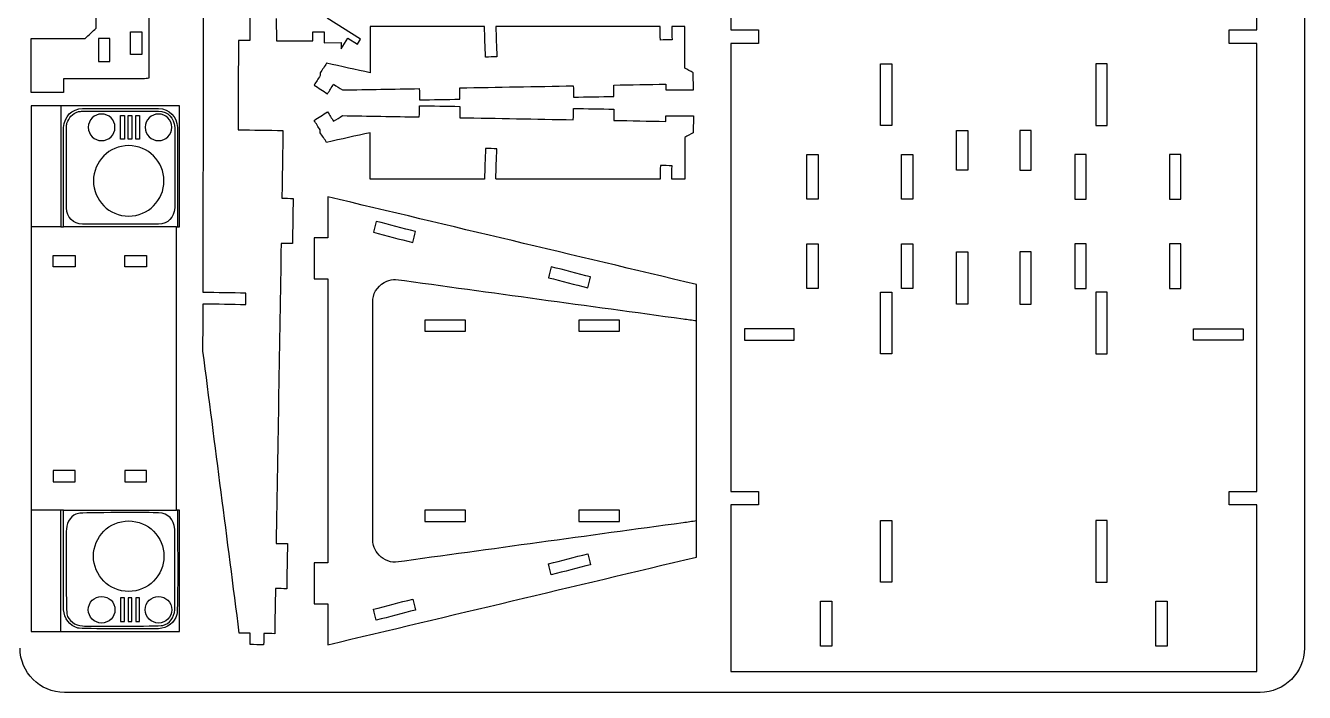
# Model space of a CAD drawing. Extents: x 280 to 860, y 22 to 902.
# Drawn here: x 571.6 to 860.3, y 22.3 to 172.9 of the extents above; entities that cross this region are included whole.
import ezdxf

# ---------------------------------------------------------------- set-up
doc = ezdxf.new("R2010")
doc.units = 0
doc.layers.get('0').update_dxf_attribs({"linetype": 'CONTINUOUS'})

msp = doc.modelspace()

# ---------------------------------------------------------------- linework, layer by layer
at = {"color": 175}
for p, q in [((860.305915, 452.300344), (860.305915, 32.300344)), ((850.305915, 22.300344), (580.305915, 22.300344))]:
    msp.add_line(p, q, dxfattribs=at)
at = {"color": 3}
for p, q in [((628.152358, 174.479554), (628.179058, 169.412554)), ((647.176058, 169.844554), (639.652258, 174.540654)), ((636.402458, 171.473154), (638.952658, 171.486754)), ((636.412958, 169.458554), (636.402458, 171.473154)), ((638.952658, 171.486754), (638.965758, 169.012754)), ((720.369015, 172.675544), (717.447115, 172.670444)), ((628.179058, 169.412554), (636.412958, 169.458554)), ((638.965758, 169.012754), (642.771658, 169.030754)), ((642.771658, 169.030754), (642.778258, 167.614354)), ((642.778258, 167.614354), (644.305758, 170.062254)), ((644.305758, 170.062254), (646.469358, 168.712154)), ((646.469358, 168.712154), (647.176058, 169.844554)), ((722.343815, 158.360944), (722.316815, 162.214844)), ((572.796215, 154.791344), (572.795515, 36.084444)), ((606.337315, 154.790944), (572.796215, 154.791344)), ((722.343815, 152.530844), (722.316815, 148.676944)), ((720.369015, 138.216244), (717.447115, 138.221344)), ((605.640315, 127.408744), (606.337315, 127.408744)), ((606.336915, 63.466244), (605.639815, 63.466344)), ((572.795515, 36.084444), (606.336515, 36.084144))]:
    msp.add_line(p, q, dxfattribs=at)
at = {"color": 1}
msp.add_line((580.147715, 40.979544), (580.148015, 63.466544), dxfattribs=at)
at = {"color": 3}
for points in [[(611.632415, 112.619444), (611.767015, 177.376044), (611.901815, 242.132744), (612.036315, 306.889344)], [(599.356215, 273.237044), (599.356015, 235.819644), (599.355815, 198.402344), (599.355615, 160.985044)], [(730.823315, 188.004844), (730.823315, 182.642444), (730.823315, 177.279944), (730.823315, 171.917544)], [(849.530515, 171.917744), (849.530515, 177.212144), (849.530415, 182.506644), (849.530415, 187.801144)], [(622.180915, 183.391144), (622.171315, 178.752644), (622.161615, 174.114044), (622.152015, 169.475644)], [(587.480915, 172.310544), (587.480915, 174.915044), (587.480915, 177.519644), (587.480915, 180.124144)], [(585.033415, 169.995444), (585.849215, 170.767144), (586.665015, 171.538844), (587.480915, 172.310544)], [(674.896815, 172.665544), (666.392815, 172.663644), (657.888715, 172.661744), (649.384615, 172.659944)], [(649.384615, 172.659944), (649.385515, 169.172844), (649.386215, 165.685644), (649.387015, 162.198644)], [(675.151615, 172.675144), (675.066715, 172.671944), (674.981815, 172.668744), (674.896815, 172.665544)], [(675.414015, 165.746444), (675.326515, 168.056044), (675.239115, 170.365544), (675.151615, 172.675144)], [(677.976915, 172.666244), (677.892015, 172.663244), (677.807115, 172.660244), (677.722115, 172.657244)], [(677.722115, 172.657244), (677.802115, 170.385944), (677.881915, 168.114844), (677.961815, 165.843544)], [(714.606215, 172.674344), (702.396515, 172.671544), (690.186615, 172.668944), (677.976915, 172.666244)], [(714.825415, 172.678844), (714.752415, 172.677344), (714.679215, 172.675744), (714.606215, 172.674344)], [(714.888715, 169.618744), (714.867615, 170.638844), (714.846515, 171.658744), (714.825415, 172.678844)], [(717.447115, 172.670444), (717.467715, 171.671344), (717.488515, 170.672144), (717.509115, 169.672944)], [(720.371015, 163.288344), (720.370315, 166.417444), (720.369715, 169.546544), (720.369015, 172.675544)], [(730.823315, 171.917544), (732.895615, 171.917544), (734.967815, 171.917544), (737.040115, 171.917544)], [(737.040115, 171.917544), (737.040115, 170.897744), (737.040115, 169.877844), (737.040115, 168.858044)], [(843.312615, 171.917644), (845.385215, 171.917644), (847.457815, 171.917744), (849.530515, 171.917744)], [(843.312615, 168.858144), (843.312615, 169.877944), (843.312615, 170.897744), (843.312615, 171.917644)], [(572.795515, 157.757644), (572.795515, 161.836944), (572.795615, 165.916244), (572.795615, 169.995544)], [(572.795615, 169.995544), (576.874915, 169.995544), (580.954115, 169.995444), (585.033415, 169.995444)], [(619.602515, 169.480944), (619.587115, 162.772544), (619.571815, 156.064344), (619.556615, 149.356044)], [(622.152015, 169.475644), (621.302215, 169.477344), (620.452415, 169.479144), (619.602515, 169.480944)], [(717.509115, 169.672944), (716.635615, 169.654844), (715.762215, 169.636744), (714.888715, 169.618744)], [(737.040115, 168.858044), (734.967815, 168.858044), (732.895615, 168.858044), (730.823315, 168.858044)], [(730.823315, 168.858044), (730.823315, 135.140144), (730.823315, 101.422044), (730.823315, 67.704144)], [(849.530515, 168.858244), (847.457815, 168.858244), (845.385215, 168.858144), (843.312615, 168.858144)], [(849.530615, 67.704244), (849.530515, 101.422244), (849.530515, 135.140244), (849.530515, 168.858244)], [(677.961815, 165.843544), (677.112515, 165.811144), (676.263315, 165.778744), (675.414015, 165.746444)], [(639.528215, 164.384944), (639.040815, 163.655344), (638.553415, 162.925844), (638.066015, 162.196244)], [(638.066015, 162.196244), (638.066015, 161.987744), (638.066115, 161.779144), (638.066115, 161.570644)], [(649.387015, 162.198644), (646.100815, 162.927344), (642.814515, 163.656144), (639.528215, 164.384944)], [(722.316815, 162.214844), (721.668215, 162.572644), (721.019615, 162.930544), (720.371015, 163.288344)], [(598.129115, 160.817244), (592.132215, 160.817244), (586.135415, 160.817144), (580.138515, 160.817144)], [(580.138515, 160.817144), (580.138515, 159.797344), (580.138515, 158.777544), (580.138515, 157.757644)], [(599.355615, 160.985044), (598.946715, 160.929044), (598.538015, 160.873144), (598.129115, 160.817244)], [(638.066115, 161.570644), (637.607415, 160.855144), (637.148715, 160.139844), (636.690115, 159.424344)], [(636.690115, 159.424344), (637.702015, 158.775544), (638.714015, 158.126744), (639.725915, 157.478044)], [(639.725915, 157.478044), (640.184615, 158.193444), (640.643315, 158.908844), (641.101915, 159.624344)], [(641.101915, 159.624344), (641.770515, 159.195744), (642.439015, 158.767144), (643.107515, 158.338544)], [(669.575515, 158.810844), (678.124815, 158.964744), (686.674015, 159.118544), (695.223215, 159.272444)], [(695.223215, 159.272444), (695.238315, 158.422744), (695.253315, 157.572944), (695.268315, 156.723244)], [(704.345815, 159.433644), (708.265715, 159.502444), (712.185715, 159.571444), (716.105615, 159.640244)], [(704.390815, 156.884444), (704.375815, 157.734144), (704.360815, 158.583944), (704.345815, 159.433644)], [(716.105615, 159.640244), (716.113715, 159.213344), (716.121815, 158.786444), (716.129815, 158.359544)], [(580.138515, 157.757644), (577.690915, 157.757644), (575.243215, 157.757644), (572.795515, 157.757644)], [(643.107515, 158.338544), (648.889415, 158.442244), (654.671115, 158.545944), (660.453015, 158.649644)], [(660.453015, 158.649644), (660.468015, 157.799944), (660.483015, 156.950144), (660.498015, 156.100444)], [(660.498015, 156.100444), (663.538815, 156.154244), (666.579715, 156.207944), (669.620615, 156.261744)], [(669.620615, 156.261744), (669.605515, 157.111444), (669.590515, 157.961144), (669.575515, 158.810844)], [(695.268315, 156.723244), (698.309215, 156.777044), (701.350015, 156.830644), (704.390815, 156.884444)], [(716.129815, 158.359544), (718.201215, 158.359944), (720.272515, 158.360444), (722.343815, 158.360944)], [(606.337315, 127.408744), (606.337315, 136.536144), (606.337315, 145.663544), (606.337315, 154.790944)], [(636.690115, 151.467444), (637.702015, 152.116244), (638.714015, 152.765044), (639.725915, 153.413744)], [(639.725915, 153.413744), (640.184615, 152.698344), (640.643315, 151.982944), (641.101915, 151.267444)], [(660.453015, 152.242144), (660.468015, 153.091844), (660.483015, 153.941644), (660.498015, 154.791344)], [(660.498015, 154.791344), (663.538815, 154.737544), (666.579715, 154.683844), (669.620615, 154.630044)], [(669.620615, 154.630044), (669.605515, 153.780344), (669.590515, 152.930644), (669.575515, 152.080944)], [(695.223215, 151.619344), (695.238315, 152.469044), (695.253315, 153.318844), (695.268315, 154.168544)], [(695.268315, 154.168544), (698.309215, 154.114744), (701.350015, 154.061144), (704.390815, 154.007344)], [(704.390815, 154.007344), (704.375815, 153.157644), (704.360815, 152.307844), (704.345815, 151.458144)], [(638.066115, 149.321144), (637.607415, 150.036644), (637.148715, 150.751944), (636.690115, 151.467444)], [(641.101915, 151.267444), (641.770515, 151.696044), (642.439015, 152.124644), (643.107515, 152.553244)], [(643.107515, 152.553244), (648.889415, 152.449544), (654.671115, 152.345844), (660.453015, 152.242144)], [(669.575515, 152.080944), (678.124815, 151.927044), (686.674015, 151.773244), (695.223215, 151.619344)], [(704.345815, 151.458144), (708.265715, 151.389344), (712.185715, 151.320344), (716.105615, 151.251544)], [(716.105615, 151.251544), (716.113715, 151.678444), (716.121815, 152.105344), (716.129815, 152.532244)], [(716.129815, 152.532244), (718.201215, 152.531844), (720.272515, 152.531344), (722.343815, 152.530844)], [(619.556615, 149.356044), (622.929315, 149.300344), (626.302015, 149.244744), (629.674715, 149.189044)], [(629.674715, 149.189044), (629.590415, 144.090644), (629.506215, 138.992144), (629.421915, 133.893744)], [(638.066015, 148.695544), (638.066015, 148.904044), (638.066115, 149.112644), (638.066115, 149.321144)], [(639.528215, 146.506844), (639.040815, 147.236444), (638.553415, 147.965944), (638.066015, 148.695544)], [(649.387015, 148.693144), (646.100815, 147.964444), (642.814515, 147.235644), (639.528215, 146.506844)], [(649.384615, 138.231844), (649.385515, 141.718944), (649.386215, 145.206144), (649.387015, 148.693144)], [(720.371015, 147.603444), (720.370315, 144.474344), (720.369715, 141.345244), (720.369015, 138.216244)], [(722.316815, 148.676944), (721.668215, 148.319144), (721.019615, 147.961244), (720.371015, 147.603444)], [(675.414015, 145.145344), (675.326515, 142.835744), (675.239115, 140.526244), (675.151615, 138.216644)], [(677.961815, 145.048244), (677.112515, 145.080644), (676.263315, 145.113044), (675.414015, 145.145344)], [(677.722115, 138.234544), (677.802115, 140.505844), (677.881915, 142.776944), (677.961815, 145.048244)], [(714.888715, 141.273044), (714.867615, 140.252944), (714.846515, 139.233044), (714.825415, 138.212944)], [(717.509115, 141.218844), (716.635615, 141.236944), (715.762215, 141.255044), (714.888715, 141.273044)], [(717.447115, 138.221344), (717.467715, 139.220444), (717.488515, 140.219644), (717.509115, 141.218844)], [(674.896815, 138.226244), (666.392815, 138.228144), (657.888715, 138.230044), (649.384615, 138.231844)], [(675.151615, 138.216644), (675.066715, 138.219844), (674.981815, 138.223044), (674.896815, 138.226244)], [(677.976915, 138.225544), (677.892015, 138.228544), (677.807115, 138.231544), (677.722115, 138.234544)], [(714.606215, 138.217444), (702.396515, 138.220244), (690.186615, 138.222844), (677.976915, 138.225544)], [(714.825415, 138.212944), (714.752415, 138.214444), (714.679215, 138.216044), (714.606215, 138.217444)], [(629.421915, 133.893744), (630.271715, 133.879644), (631.121415, 133.865644), (631.971215, 133.851644)], [(631.971215, 133.851644), (631.915015, 130.452644), (631.858815, 127.053744), (631.802715, 123.654844)], [(723.019415, 114.408544), (695.269915, 121.010044), (667.520315, 127.611544), (639.770815, 134.213044)], [(639.770815, 134.213044), (639.770815, 131.122144), (639.770815, 128.031244), (639.770815, 124.940344)], [(605.639815, 63.466344), (605.640015, 84.780444), (605.640115, 106.094644), (605.640315, 127.408744)], [(639.770815, 124.940344), (638.743915, 124.940344), (637.716915, 124.940344), (636.690115, 124.940344)], [(636.690115, 124.940344), (636.690115, 121.849344), (636.690115, 118.758444), (636.690115, 115.667544)], [(629.253415, 123.696944), (628.880315, 101.116044), (628.507015, 78.535244), (628.133815, 55.954444)], [(631.802715, 123.654844), (630.952915, 123.668844), (630.103215, 123.682844), (629.253415, 123.696944)], [(636.690115, 115.667544), (637.716915, 115.667544), (638.743915, 115.667544), (639.770815, 115.667544)], [(639.770815, 115.667544), (639.770815, 94.310844), (639.770815, 72.954044), (639.770815, 51.597344)], [(621.307615, 112.459744), (618.082515, 112.513044), (614.857515, 112.566244), (611.632415, 112.619444)], [(723.019415, 52.856344), (723.019415, 73.373744), (723.019415, 93.891144), (723.019415, 114.408544)], [(611.604915, 99.362044), (611.612215, 102.931144), (611.619715, 106.500444), (611.627115, 110.069644)], [(611.627115, 110.069644), (614.839915, 110.016544), (618.052715, 109.963544), (621.265515, 109.910544)], [(621.265515, 109.910544), (621.279515, 110.760344), (621.293515, 111.610044), (621.307615, 112.459744)], [(619.805815, 35.692744), (617.072215, 56.915744), (614.338515, 78.138844), (611.604915, 99.362044)], [(730.823315, 67.704144), (732.895915, 67.704244), (734.968615, 67.704244), (737.041215, 67.704344)], [(737.041215, 67.704344), (737.041215, 66.684544), (737.041215, 65.664644), (737.041215, 64.644844)], [(843.312715, 64.644944), (843.312715, 65.664744), (843.312715, 66.684544), (843.312715, 67.704444)], [(843.312715, 67.704444), (845.385415, 67.704344), (847.458015, 67.704344), (849.530615, 67.704244)], [(737.041215, 64.644844), (734.968615, 64.644744), (732.895915, 64.644744), (730.823315, 64.644644)], [(730.823315, 64.644644), (730.823315, 52.113844), (730.823315, 39.582844), (730.823315, 27.051944)], [(849.530515, 64.644744), (847.457915, 64.644844), (845.385315, 64.644844), (843.312715, 64.644944)], [(849.530515, 27.052144), (849.530515, 39.583044), (849.530515, 52.113844), (849.530515, 64.644744)], [(606.336515, 36.084144), (606.336715, 45.211544), (606.336815, 54.338844), (606.336915, 63.466244)], [(628.133815, 55.954444), (628.983615, 55.940444), (629.833315, 55.926444), (630.683015, 55.912344)], [(630.683015, 55.912344), (630.626815, 52.513444), (630.570715, 49.114444), (630.514415, 45.715444)], [(639.770815, 33.051944), (667.520315, 39.653444), (695.269915, 46.254844), (723.019415, 52.856344)], [(639.770815, 51.597344), (638.743915, 51.597344), (637.716915, 51.597344), (636.690115, 51.597344)], [(636.690115, 51.597344), (636.690115, 48.506344), (636.690115, 45.415444), (636.690115, 42.324544)], [(627.965215, 45.757544), (627.909115, 42.358644), (627.852915, 38.959644), (627.796815, 35.560744)], [(630.514415, 45.715444), (629.664715, 45.729444), (628.815015, 45.743544), (627.965215, 45.757544)], [(636.690115, 42.324544), (637.716915, 42.324544), (638.743915, 42.324544), (639.770815, 42.324544)], [(639.770815, 42.324544), (639.770815, 39.233644), (639.770815, 36.142844), (639.770815, 33.051944)], [(622.290515, 35.651644), (621.462315, 35.665344), (620.634115, 35.679044), (619.805815, 35.692744)], [(622.248415, 33.102444), (622.262415, 33.952244), (622.276415, 34.801844), (622.290515, 35.651644)], [(625.349515, 35.601144), (625.335515, 34.751344), (625.321515, 33.901644), (625.307415, 33.051944)], [(627.796815, 35.560744), (626.981015, 35.574244), (626.165315, 35.587644), (625.349515, 35.601144)], [(625.307415, 33.051944), (624.287815, 33.068744), (623.268015, 33.085544), (622.248415, 33.102444)], [(730.823315, 27.051944), (770.392315, 27.052044), (809.961415, 27.052044), (849.530515, 27.052144)]]:
    msp.add_open_spline(points, degree=3, dxfattribs=at)
at = {"color": 250}
for points in [[(595.268215, 166.351844), (595.268215, 168.051544), (595.268215, 169.751244), (595.268215, 171.450944)], [(595.268215, 171.450944), (596.118015, 171.450944), (596.967815, 171.450944), (597.817715, 171.450944)], [(597.817715, 171.450944), (597.817715, 169.751244), (597.817615, 168.051544), (597.817615, 166.351844)], [(590.562315, 169.995344), (589.708815, 169.995644), (588.855315, 169.996144), (588.001815, 169.996544)], [(588.001815, 169.996544), (588.005415, 168.262744), (588.009115, 166.529144), (588.012715, 164.795344)], [(590.562315, 164.794244), (590.562315, 166.527944), (590.562315, 168.261644), (590.562315, 169.995344)], [(588.012715, 164.795344), (588.862615, 164.795044), (589.712415, 164.794644), (590.562315, 164.794244)], [(597.817615, 166.351844), (596.967815, 166.351844), (596.117915, 166.351844), (595.268215, 166.351844)], [(764.608215, 164.219344), (765.464515, 164.219344), (766.320815, 164.219444), (767.177115, 164.219444)], [(764.608215, 150.303644), (764.608215, 154.942144), (764.608215, 159.580844), (764.608215, 164.219344)], [(767.177115, 164.219444), (767.177115, 159.580844), (767.177115, 154.942244), (767.177115, 150.303744)], [(813.175815, 164.219444), (813.175815, 159.580844), (813.175915, 154.942344), (813.175915, 150.303844)], [(815.744715, 164.219444), (814.888415, 164.219444), (814.032115, 164.219444), (813.175815, 164.219444)], [(815.744815, 150.303644), (815.744815, 154.942244), (815.744715, 159.580844), (815.744715, 164.219444)], [(588.726515, 152.909144), (587.066115, 152.909144), (585.720115, 151.563144), (585.720115, 149.902744)], [(591.732915, 149.902744), (591.732915, 151.563144), (590.386915, 152.909144), (588.726515, 152.909144)], [(592.998115, 147.203644), (592.998115, 148.998444), (592.998115, 150.793444), (592.998115, 152.588244)], [(592.998115, 152.588244), (593.283715, 152.588244), (593.569215, 152.588244), (593.854815, 152.588244)], [(593.854815, 152.588244), (593.854815, 150.793444), (593.854715, 148.998444), (593.854715, 147.203644)], [(594.711415, 152.588244), (594.997015, 152.588244), (595.282615, 152.588244), (595.568115, 152.588244)], [(594.711415, 147.203644), (594.711415, 148.998444), (594.711415, 150.793444), (594.711415, 152.588244)], [(595.568115, 152.588244), (595.568115, 150.793444), (595.568015, 148.998444), (595.568015, 147.203644)], [(596.424715, 147.203644), (596.424715, 148.998444), (596.424815, 150.793444), (596.424815, 152.588244)], [(596.424815, 152.588244), (596.710315, 152.588244), (596.995815, 152.588244), (597.281315, 152.588244)], [(597.281315, 152.588244), (597.281315, 150.793444), (597.281315, 148.998444), (597.281315, 147.203644)], [(601.569815, 152.909144), (599.909415, 152.909144), (598.563415, 151.563144), (598.563415, 149.902744)], [(604.576215, 149.902744), (604.576215, 151.563144), (603.230215, 152.909144), (601.569815, 152.909144)], [(767.177115, 150.303744), (766.320815, 150.303744), (765.464515, 150.303644), (764.608215, 150.303644)], [(813.175915, 150.303844), (814.032215, 150.303744), (814.888515, 150.303744), (815.744815, 150.303644)], [(585.720115, 149.902744), (585.720115, 148.242344), (587.066115, 146.896344), (588.726515, 146.896344)], [(588.726515, 146.896344), (590.386915, 146.896344), (591.732915, 148.242344), (591.732915, 149.902744)], [(598.563415, 149.902744), (598.563415, 148.242344), (599.909415, 146.896344), (601.569815, 146.896344)], [(601.569815, 146.896344), (603.230215, 146.896344), (604.576215, 148.242344), (604.576215, 149.902744)], [(781.779215, 149.181644), (782.629015, 149.181644), (783.478915, 149.181644), (784.328615, 149.181644)], [(781.779215, 140.240644), (781.779215, 143.221044), (781.779215, 146.201344), (781.779215, 149.181644)], [(784.328615, 149.181644), (784.328615, 146.201344), (784.328615, 143.221044), (784.328615, 140.240644)], [(798.574815, 149.181644), (797.725015, 149.181644), (796.875215, 149.181644), (796.025315, 149.181644)], [(796.025315, 149.181644), (796.025315, 146.201344), (796.025415, 143.221044), (796.025415, 140.240644)], [(798.574815, 140.240644), (798.574815, 143.221044), (798.574815, 146.201344), (798.574815, 149.181644)], [(594.833815, 145.765644), (590.440615, 145.765644), (586.879315, 142.204344), (586.879315, 137.811144)], [(593.854715, 147.203644), (593.569115, 147.203644), (593.283715, 147.203644), (592.998115, 147.203644)], [(595.568015, 147.203644), (595.282515, 147.203644), (594.996915, 147.203644), (594.711415, 147.203644)], [(602.788315, 137.811144), (602.788315, 142.204344), (599.227015, 145.765644), (594.833815, 145.765644)], [(597.281315, 147.203644), (596.995815, 147.203644), (596.710215, 147.203644), (596.424715, 147.203644)], [(747.944415, 143.773344), (748.794215, 143.773544), (749.644015, 143.773744), (750.493815, 143.773944)], [(747.944515, 133.690944), (747.944515, 137.051744), (747.944415, 140.412544), (747.944415, 143.773344)], [(750.493815, 143.773944), (750.493815, 140.412944), (750.493915, 137.051944), (750.493915, 133.690944)], [(769.360715, 143.773344), (770.210515, 143.773544), (771.060315, 143.773744), (771.910115, 143.773944)], [(769.360715, 133.690944), (769.360715, 137.051744), (769.360715, 140.412544), (769.360715, 143.773344)], [(771.910115, 143.773944), (771.910115, 140.412944), (771.910215, 137.051944), (771.910215, 133.690944)], [(810.993315, 143.773444), (810.143415, 143.773644), (809.293615, 143.773844), (808.443715, 143.774044)], [(808.443715, 143.774044), (808.443715, 140.413044), (808.443815, 137.052044), (808.443815, 133.691044)], [(810.993415, 133.691044), (810.993415, 137.051844), (810.993315, 140.412544), (810.993315, 143.773444)], [(829.859915, 143.774044), (829.860015, 140.413044), (829.860015, 137.052044), (829.860115, 133.691044)], [(832.409615, 143.773444), (831.559715, 143.773644), (830.709815, 143.773844), (829.859915, 143.774044)], [(832.409615, 133.691044), (832.409615, 137.051844), (832.409615, 140.412544), (832.409615, 143.773444)], [(784.328615, 140.240644), (783.478915, 140.240644), (782.629015, 140.240644), (781.779215, 140.240644)], [(796.025415, 140.240644), (796.875215, 140.240644), (797.725115, 140.240644), (798.574815, 140.240644)], [(586.879315, 137.811144), (586.879315, 133.417944), (590.440615, 129.856644), (594.833815, 129.856644)], [(594.833815, 129.856644), (599.227015, 129.856644), (602.788315, 133.417944), (602.788315, 137.811144)], [(750.493915, 133.690944), (749.644115, 133.690944), (748.794215, 133.690944), (747.944515, 133.690944)], [(771.910215, 133.690944), (771.060315, 133.690944), (770.210515, 133.690944), (769.360715, 133.690944)], [(808.443815, 133.691044), (809.293715, 133.691044), (810.143515, 133.691044), (810.993415, 133.691044)], [(829.860115, 133.691044), (830.709915, 133.691044), (831.559815, 133.691044), (832.409615, 133.691044)], [(579.536515, 127.409044), (577.289715, 127.409044), (575.042915, 127.409144), (572.796215, 127.409144)], [(650.716515, 128.664744), (650.503415, 127.842144), (650.290115, 127.019344), (650.077015, 126.196644)], [(659.603015, 126.361944), (656.640815, 127.129544), (653.678715, 127.897144), (650.716515, 128.664744)], [(650.077015, 126.196644), (653.039215, 125.429144), (656.001415, 124.661544), (658.963615, 123.894044)], [(658.963615, 123.894044), (659.176715, 124.716644), (659.389915, 125.539244), (659.603015, 126.361944)], [(747.944515, 123.608444), (748.794215, 123.608644), (749.644115, 123.608844), (750.493915, 123.609044)], [(747.944515, 113.526044), (747.944515, 116.886844), (747.944515, 120.247644), (747.944515, 123.608444)], [(750.493915, 123.609044), (750.493915, 120.248044), (750.493915, 116.887044), (750.493915, 113.526044)], [(769.362615, 123.608444), (770.211715, 123.608644), (771.061015, 123.608844), (771.910115, 123.609044)], [(769.362615, 113.526044), (769.362615, 116.886844), (769.362615, 120.247644), (769.362615, 123.608444)], [(771.910115, 123.609044), (771.910115, 120.248044), (771.910215, 116.887044), (771.910215, 113.526044)], [(781.778615, 109.974244), (781.778615, 113.904944), (781.778615, 117.835644), (781.778615, 121.766444)], [(781.778615, 121.766444), (782.628415, 121.766444), (783.478315, 121.766444), (784.328115, 121.766444)], [(784.328115, 121.766444), (784.328115, 117.835444), (784.328115, 113.904644), (784.328115, 109.973644)], [(798.574915, 121.766444), (797.725115, 121.766444), (796.875315, 121.766444), (796.025515, 121.766444)], [(796.025515, 121.766444), (796.025515, 117.835444), (796.025615, 113.904644), (796.025615, 109.973644)], [(798.574915, 109.974244), (798.574915, 113.904944), (798.574915, 117.835644), (798.574915, 121.766444)], [(810.993415, 123.608544), (810.143515, 123.608744), (809.293715, 123.608944), (808.443815, 123.609144)], [(808.443815, 123.609144), (808.443815, 120.248144), (808.443915, 116.887044), (808.443915, 113.526044)], [(810.993415, 113.526044), (810.993415, 116.886844), (810.993415, 120.247744), (810.993415, 123.608544)], [(832.409715, 123.608544), (831.559815, 123.608744), (830.709915, 123.608944), (829.860015, 123.609144)], [(829.860015, 123.609144), (829.860115, 120.248144), (829.860115, 116.887144), (829.860215, 113.526144)], [(832.409715, 113.526144), (832.409715, 116.886944), (832.409715, 120.247744), (832.409715, 123.608544)], [(577.804515, 120.986244), (579.443015, 120.986244), (581.081615, 120.986144), (582.720015, 120.986144)], [(577.804515, 118.437644), (577.804515, 119.287244), (577.804515, 120.136744), (577.804515, 120.986244)], [(582.720215, 118.437644), (581.081615, 118.437644), (579.443115, 118.437644), (577.804515, 118.437644)], [(582.720015, 120.986144), (582.720115, 120.136644), (582.720115, 119.287244), (582.720215, 118.437644)], [(593.970015, 118.437444), (593.970015, 119.286944), (593.969915, 120.136444), (593.969915, 120.985944)], [(593.969915, 120.985944), (595.601615, 120.985944), (597.233415, 120.985944), (598.865115, 120.985944)], [(598.864815, 118.437344), (597.233215, 118.437344), (595.601615, 118.437444), (593.970015, 118.437444)], [(598.865115, 120.985944), (598.865015, 120.136444), (598.864815, 119.286844), (598.864815, 118.437344)], [(690.251615, 118.420244), (690.038515, 117.597544), (689.825215, 116.774844), (689.612115, 115.952244)], [(699.138115, 116.117444), (696.175915, 116.885044), (693.213815, 117.652644), (690.251615, 118.420244)], [(653.098515, 115.175744), (653.616115, 115.390144), (654.519215, 115.587044), (655.068115, 115.567544)], [(655.068115, 115.567544), (676.718615, 112.598744), (698.369315, 109.629944), (720.019815, 106.661344)], [(689.612115, 115.952244), (692.574315, 115.184644), (695.536415, 114.417044), (698.498615, 113.649544)], [(698.498615, 113.649544), (698.711715, 114.472244), (698.925015, 115.294744), (699.138115, 116.117444)], [(649.965215, 111.092744), (650.135715, 112.821444), (651.456715, 114.495644), (653.098515, 115.175744)], [(750.493915, 113.526044), (749.644115, 113.526044), (748.794215, 113.526044), (747.944515, 113.526044)], [(764.608315, 98.740544), (764.608315, 103.379144), (764.608315, 108.017744), (764.608315, 112.656344)], [(764.608315, 112.656344), (765.464615, 112.656344), (766.320915, 112.656344), (767.177215, 112.656344)], [(767.177215, 112.656344), (767.177215, 108.017844), (767.177215, 103.379144), (767.177215, 98.740644)], [(771.910215, 113.526044), (771.061015, 113.526044), (770.211815, 113.526044), (769.362615, 113.526044)], [(808.443915, 113.526044), (809.293715, 113.526044), (810.143615, 113.526044), (810.993415, 113.526044)], [(813.176015, 112.656444), (813.176015, 108.017944), (813.176015, 103.379244), (813.176015, 98.740744)], [(815.744915, 112.656344), (814.888615, 112.656344), (814.032315, 112.656444), (813.176015, 112.656444)], [(815.745015, 98.740544), (815.745015, 103.379144), (815.744915, 108.017744), (815.744915, 112.656344)], [(829.860215, 113.526144), (830.710015, 113.526144), (831.559915, 113.526144), (832.409715, 113.526144)], [(649.965215, 56.172344), (649.965215, 74.479144), (649.965215, 92.785944), (649.965215, 111.092744)], [(784.328115, 109.973644), (783.478315, 109.973844), (782.628415, 109.974044), (781.778615, 109.974244)], [(796.025615, 109.973644), (796.875415, 109.973844), (797.725115, 109.974044), (798.574915, 109.974244)], [(670.849915, 106.394444), (667.808515, 106.394344), (664.767015, 106.394344), (661.725615, 106.394244)], [(661.725615, 106.394244), (661.725715, 105.544444), (661.725815, 104.694644), (661.725915, 103.844944)], [(670.849915, 103.844944), (670.849915, 104.694744), (670.849915, 105.544544), (670.849915, 106.394444)], [(705.626815, 106.394944), (702.585515, 106.394944), (699.544015, 106.394844), (696.502615, 106.394844)], [(696.502615, 106.394844), (696.502715, 105.545044), (696.502915, 104.695144), (696.503015, 103.845344)], [(705.626815, 103.845344), (705.626815, 104.695244), (705.626815, 105.545044), (705.626815, 106.394944)], [(745.100815, 104.386344), (741.361515, 104.386344), (737.622115, 104.386244), (733.882815, 104.386244)], [(733.882815, 104.386244), (733.882815, 103.536344), (733.882815, 102.686544), (733.882815, 101.836644)], [(745.100815, 101.836644), (745.100815, 102.686544), (745.100815, 103.536444), (745.100815, 104.386344)], [(835.253015, 104.386244), (838.992315, 104.386244), (842.731715, 104.386244), (846.471015, 104.386244)], [(835.253015, 101.836644), (835.253015, 102.686544), (835.253015, 103.536344), (835.253015, 104.386244)], [(846.471015, 104.386244), (846.471015, 103.536344), (846.471015, 102.686544), (846.471015, 101.836644)], [(661.725915, 103.844944), (664.767215, 103.844944), (667.808615, 103.844944), (670.849915, 103.844944)], [(696.503015, 103.845344), (699.544315, 103.845344), (702.585615, 103.845344), (705.626815, 103.845344)], [(733.882815, 101.836644), (737.622115, 101.836644), (741.361515, 101.836644), (745.100815, 101.836644)], [(846.471015, 101.836644), (842.731715, 101.836644), (838.992315, 101.836644), (835.253015, 101.836644)], [(767.177215, 98.740644), (766.320915, 98.740644), (765.464615, 98.740544), (764.608315, 98.740544)], [(813.176015, 98.740744), (814.032315, 98.740644), (814.888715, 98.740644), (815.745015, 98.740544)], [(577.804215, 72.437844), (577.804215, 71.588244), (577.804215, 70.738844), (577.804215, 69.889344)], [(582.719915, 72.437844), (581.081415, 72.437844), (579.442815, 72.437844), (577.804215, 72.437844)], [(582.719715, 69.889244), (582.719815, 70.738744), (582.719815, 71.588244), (582.719915, 72.437844)], [(598.864415, 72.437344), (597.232815, 72.437344), (595.601315, 72.437444), (593.969715, 72.437444)], [(593.969715, 72.437444), (593.969715, 71.587944), (593.969715, 70.738444), (593.969715, 69.888844)], [(598.864815, 69.888844), (598.864715, 70.738444), (598.864615, 71.587844), (598.864415, 72.437344)], [(577.804215, 69.889344), (579.442715, 69.889344), (581.081215, 69.889244), (582.719715, 69.889244)], [(593.969715, 69.888844), (595.601415, 69.888844), (597.233215, 69.888844), (598.864815, 69.888844)], [(586.878815, 53.064244), (586.878815, 57.457444), (590.440115, 61.018744), (594.833315, 61.018744)], [(594.833315, 61.018744), (599.226515, 61.018744), (602.787815, 57.457444), (602.787815, 53.064244)], [(670.849915, 63.419444), (667.808515, 63.419444), (664.767015, 63.419444), (661.725615, 63.419444)], [(661.725615, 63.419444), (661.725715, 62.569544), (661.725815, 61.719744), (661.725915, 60.869844)], [(661.725915, 60.869844), (664.767215, 60.869844), (667.808615, 60.869844), (670.849915, 60.869844)], [(670.849915, 60.869844), (670.849915, 61.719744), (670.849915, 62.569544), (670.849915, 63.419444)], [(705.626815, 63.419644), (702.585515, 63.419644), (699.544015, 63.419544), (696.502615, 63.419544)], [(696.502615, 63.419544), (696.502715, 62.569744), (696.502915, 61.719944), (696.503015, 60.870144)], [(696.503015, 60.870144), (699.544315, 60.870144), (702.585615, 60.870144), (705.626815, 60.870144)], [(705.626815, 60.870144), (705.626815, 61.720044), (705.626815, 62.569744), (705.626815, 63.419644)], [(764.608415, 47.177344), (764.608415, 51.815944), (764.608415, 56.454544), (764.608415, 61.093244)], [(764.608415, 61.093244), (765.464715, 61.093244), (766.321015, 61.093244), (767.177315, 61.093244)], [(767.177315, 61.093244), (767.177315, 56.454644), (767.177315, 51.816044), (767.177315, 47.177544)], [(813.176215, 61.093244), (813.176215, 56.454644), (813.176215, 51.816044), (813.176215, 47.177544)], [(815.745115, 61.093244), (814.888815, 61.093244), (814.032515, 61.093244), (813.176215, 61.093244)], [(815.745215, 47.177344), (815.745215, 51.815944), (815.745115, 56.454544), (815.745115, 61.093244)], [(720.019815, 60.603644), (698.369315, 57.635044), (676.718615, 54.666144), (655.068115, 51.697344)], [(650.096615, 55.512044), (650.052815, 55.732144), (650.009015, 55.952244), (649.965215, 56.172344)], [(650.984815, 53.710944), (650.523915, 54.311644), (650.329915, 54.824744), (650.096615, 55.512044)], [(594.833315, 45.109744), (590.440115, 45.109744), (586.878815, 48.671044), (586.878815, 53.064244)], [(602.787815, 53.064244), (602.787815, 48.671044), (599.226515, 45.109744), (594.833315, 45.109744)], [(655.068115, 51.697344), (653.572715, 51.644344), (651.912715, 52.501844), (650.984815, 53.710944)], [(689.612115, 51.312844), (692.574315, 52.080344), (695.536415, 52.847944), (698.498615, 53.615544)], [(698.498615, 53.615544), (698.711715, 52.792844), (698.925015, 51.970044), (699.138115, 51.147444)], [(690.251615, 48.844844), (690.038515, 49.667444), (689.825215, 50.490144), (689.612115, 51.312844)], [(699.138115, 51.147444), (696.175915, 50.379844), (693.213815, 49.612344), (690.251615, 48.844844)], [(767.177315, 47.177544), (766.321015, 47.177444), (765.464715, 47.177444), (764.608415, 47.177344)], [(813.176215, 47.177544), (814.032515, 47.177444), (814.888915, 47.177444), (815.745215, 47.177344)], [(585.719615, 40.972644), (585.719615, 42.633044), (587.065615, 43.979044), (588.726015, 43.979044)], [(588.726015, 43.979044), (590.386415, 43.979044), (591.732415, 42.633044), (591.732415, 40.972644)], [(593.854115, 43.671744), (593.568515, 43.671744), (593.283015, 43.671744), (592.997415, 43.671744)], [(592.997415, 43.671744), (592.997415, 41.876844), (592.997415, 40.081944), (592.997415, 38.287044)], [(593.854115, 38.287044), (593.854115, 40.081944), (593.854115, 41.876844), (593.854115, 43.671744)], [(594.710715, 43.671744), (594.710715, 41.876844), (594.710715, 40.081944), (594.710715, 38.287044)], [(595.567415, 43.671744), (595.281815, 43.671744), (594.996315, 43.671744), (594.710715, 43.671744)], [(595.567415, 38.287044), (595.567415, 40.081944), (595.567415, 41.876844), (595.567415, 43.671744)], [(597.280715, 43.671744), (596.995115, 43.671744), (596.709615, 43.671744), (596.424015, 43.671744)], [(596.424015, 43.671744), (596.424015, 41.876844), (596.424015, 40.081944), (596.424015, 38.287044)], [(597.280615, 38.287044), (597.280615, 40.081944), (597.280715, 41.876844), (597.280715, 43.671744)], [(598.562915, 40.972644), (598.562915, 42.633044), (599.908915, 43.979044), (601.569315, 43.979044)], [(601.569315, 43.979044), (603.229715, 43.979044), (604.575715, 42.633044), (604.575715, 40.972644)], [(650.077015, 41.068144), (653.039215, 41.835744), (656.001415, 42.603344), (658.963615, 43.370844)], [(658.963615, 43.370844), (659.176715, 42.548144), (659.389915, 41.725544), (659.603015, 40.902844)], [(588.726015, 37.966244), (587.065615, 37.966244), (585.719615, 39.312244), (585.719615, 40.972644)], [(591.732415, 40.972644), (591.732415, 39.312244), (590.386415, 37.966244), (588.726015, 37.966244)], [(601.569315, 37.966244), (599.908915, 37.966244), (598.562915, 39.312244), (598.562915, 40.972644)], [(604.575715, 40.972644), (604.575715, 39.312244), (603.229715, 37.966244), (601.569315, 37.966244)], [(650.716515, 38.600144), (650.503415, 39.422844), (650.290115, 40.245544), (650.077015, 41.068144)], [(659.603015, 40.902844), (656.640815, 40.135344), (653.678715, 39.367744), (650.716515, 38.600144)], [(751.033715, 42.925344), (751.883615, 42.925344), (752.733415, 42.925344), (753.583315, 42.925344)], [(751.033815, 32.726644), (751.033815, 36.126244), (751.033715, 39.525744), (751.033715, 42.925344)], [(753.583315, 42.925344), (753.583315, 39.525744), (753.583415, 36.126244), (753.583415, 32.726644)], [(826.788515, 32.726944), (826.788515, 36.126544), (826.788515, 39.526044), (826.788515, 42.925644)], [(826.788515, 42.925644), (827.638315, 42.925644), (828.488115, 42.925644), (829.338015, 42.925644)], [(829.338015, 42.925644), (829.338015, 39.526044), (829.338115, 36.126544), (829.338115, 32.726944)], [(592.997415, 38.287044), (593.283015, 38.287044), (593.568515, 38.287044), (593.854115, 38.287044)], [(594.710715, 38.287044), (594.996315, 38.287044), (595.281815, 38.287044), (595.567415, 38.287044)], [(596.424015, 38.287044), (596.709615, 38.287044), (596.995115, 38.287044), (597.280615, 38.287044)], [(753.583415, 32.726644), (752.733515, 32.726644), (751.883715, 32.726644), (751.033815, 32.726644)], [(829.338115, 32.726944), (828.488215, 32.726944), (827.638415, 32.726944), (826.788515, 32.726944)]]:
    msp.add_open_spline(points, degree=3, dxfattribs=at)
at = {"color": 1}
for points in [[(579.536515, 154.791244), (579.536515, 145.663844), (579.536515, 136.536444), (579.536515, 127.409044)], [(580.148415, 149.896044), (580.312515, 152.397444), (581.942815, 154.016344), (584.431615, 154.179244)], [(580.885415, 150.846244), (581.380015, 152.041044), (581.970615, 153.037544), (583.481415, 153.442244)], [(583.481415, 153.442244), (583.798115, 153.483944), (584.114915, 153.525744), (584.431615, 153.567344)], [(584.431615, 154.179244), (590.142615, 154.179144), (595.853715, 154.179144), (601.564615, 154.179044)], [(584.431615, 153.567344), (590.142615, 153.567344), (595.853715, 153.567344), (601.564615, 153.567244)], [(601.564615, 154.179044), (604.055015, 154.015944), (605.684815, 152.386144), (605.847815, 149.895844)], [(601.564615, 153.567244), (603.732115, 153.425144), (605.094015, 152.063244), (605.236015, 149.895844)], [(580.760315, 149.896044), (580.802015, 150.212844), (580.843715, 150.529544), (580.885415, 150.846244)], [(580.148415, 127.409044), (580.148415, 134.904744), (580.148415, 142.400344), (580.148415, 149.896044)], [(580.760315, 131.692244), (580.760315, 137.760144), (580.760315, 143.828144), (580.760315, 149.896044)], [(605.236015, 149.895844), (605.236015, 143.827944), (605.235915, 137.760044), (605.235915, 131.692044)], [(605.847815, 149.895844), (605.847815, 142.400144), (605.847815, 134.904444), (605.847815, 127.408744)], [(584.431615, 128.020944), (582.263915, 128.163044), (580.902415, 129.524444), (580.760315, 131.692244)], [(605.235915, 131.692044), (605.093815, 129.524444), (603.732115, 128.162744), (601.564515, 128.020744)], [(579.536515, 127.409044), (579.740515, 127.409044), (579.944415, 127.409044), (580.148415, 127.409044)], [(605.640315, 127.408744), (597.143015, 127.408844), (588.645715, 127.408944), (580.148415, 127.409044)], [(601.564515, 128.020744), (595.853615, 128.020844), (590.142615, 128.020844), (584.431615, 128.020944)], [(720.019815, 106.661344), (721.019615, 106.524244), (722.019515, 106.387144), (723.019415, 106.250044)], [(579.536115, 63.466544), (577.289315, 63.466544), (575.042515, 63.466644), (572.795715, 63.466644)], [(579.535715, 36.084444), (579.535815, 45.211844), (579.536015, 54.339144), (579.536115, 63.466544)], [(580.148015, 63.466544), (579.944015, 63.466544), (579.740015, 63.466544), (579.536115, 63.466544)], [(580.148015, 63.466544), (588.645215, 63.466444), (597.142615, 63.466444), (605.639815, 63.466344)], [(583.481015, 62.729444), (581.963415, 62.427644), (580.872915, 60.908644), (580.759815, 59.183344)], [(601.564115, 62.854444), (600.048115, 62.953844), (584.507115, 62.933444), (583.481015, 62.729444)], [(605.235415, 59.183044), (604.949115, 61.357344), (603.906915, 62.700844), (601.564115, 62.854444)], [(605.847415, 63.466244), (605.847415, 60.541244), (606.030115, 41.098644), (605.701215, 39.870644)], [(723.019415, 61.014944), (722.019515, 60.877844), (721.019615, 60.740744), (720.019815, 60.603644)], [(580.759815, 59.183344), (580.657315, 57.619244), (580.681515, 41.051044), (580.884715, 40.029344)], [(605.235215, 40.979344), (605.235315, 47.047244), (605.235315, 53.115144), (605.235415, 59.183044)], [(583.322315, 36.842244), (581.434415, 37.362244), (580.278215, 38.986444), (580.147715, 40.979544)], [(602.514115, 37.433144), (604.031815, 37.734944), (605.122415, 39.254044), (605.235215, 40.979344)], [(580.884715, 40.029344), (581.186615, 38.511644), (582.705615, 37.421244), (584.430915, 37.308144)], [(605.701215, 39.870644), (605.197715, 37.990844), (603.551715, 36.826244), (601.563815, 36.696044)], [(601.563815, 36.696044), (600.066115, 36.597944), (584.182515, 36.605344), (583.322315, 36.842244)], [(584.430915, 37.308144), (585.946915, 37.208744), (601.487915, 37.229044), (602.514115, 37.433144)]]:
    msp.add_open_spline(points, degree=3, dxfattribs=at)
at = {"color": 175}
for points in [[(580.305915, 22.300344), (574.805915, 22.300344), (570.305915, 26.800344), (570.305915, 32.300344)], [(860.305915, 32.300344), (860.305915, 26.800344), (855.805915, 22.300344), (850.305915, 22.300344)]]:
    msp.add_open_spline(points, degree=3, dxfattribs=at)

doc.saveas('drawing.dxf')
